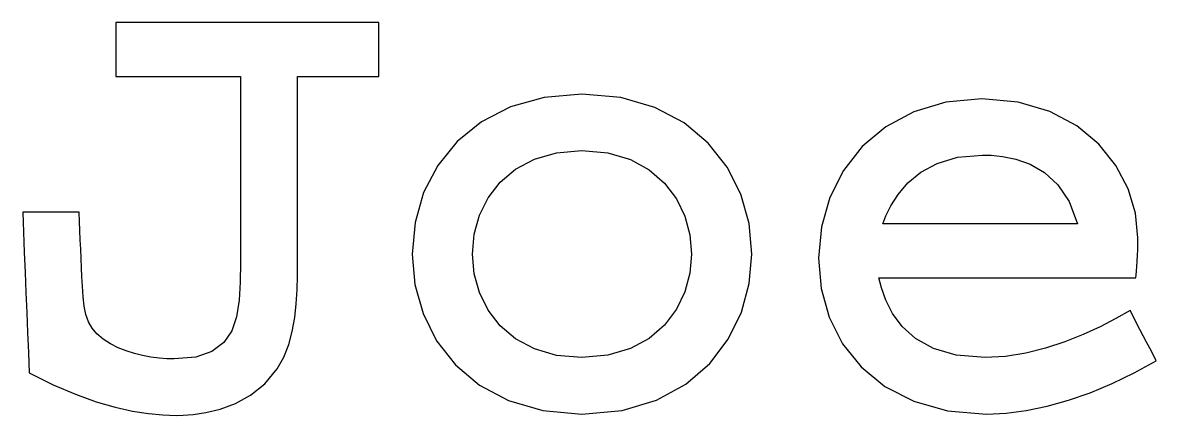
# Model space of a CAD drawing. Extents: x 0.2 to 70.5, y 1.9 to 26.2.
import ezdxf

# ---------------------------------------------------------------- set-up
doc = ezdxf.new("R2010")
doc.units = 0
doc.layers.add('Layer_1', color=7, linetype='CONTINUOUS')

msp = doc.modelspace()

# ---------------------------------------------------------------- linework, layer by layer
at = {"layer": 'Layer_1', "color": 7}
for points in [[(5.987627, 26.233123), (5.987627, 25.816563), (5.987627, 25.400003), (5.987627, 24.983443), (5.987627, 24.566883), (5.987627, 24.150323), (5.987627, 23.733763), (5.987627, 23.317203), (5.987627, 22.900643), (6.952827, 22.900643), (7.918027, 22.900643), (8.883227, 22.900643), (9.848427, 22.900643), (10.813627, 22.900643), (11.778827, 22.900643), (12.744027, 22.900643), (13.709227, 22.900643), (13.709227, 21.457923), (13.709227, 20.015203), (13.709227, 18.57248), (13.709227, 17.12976), (13.709227, 15.687037), (13.709227, 14.244317), (13.709227, 12.801597), (13.709227, 11.358877), (13.697876, 10.145406), (13.633661, 9.019537), (13.471338, 8.004186), (13.165665, 7.122157), (12.671396, 6.396338), (11.94329, 5.849617), (10.936101, 5.504826), (9.604586, 5.384797), (9.146831, 5.396651), (8.662882, 5.433735), (8.160835, 5.49842), (7.648786, 5.593105), (7.134833, 5.72019), (6.627071, 5.882016), (6.133597, 6.081011), (5.662506, 6.319545), (5.194036, 6.618221), (4.817957, 6.941225), (4.523793, 7.29753), (4.301067, 7.696225), (4.139301, 8.14637), (4.028017, 8.656966), (3.956738, 9.237131), (3.914986, 9.895865), (3.889586, 10.469905), (3.864186, 11.043945), (3.838786, 11.617985), (3.813386, 12.192025), (3.787986, 12.766065), (3.762586, 13.340105), (3.737186, 13.914145), (3.711786, 14.488185), (3.274906, 14.488185), (2.838026, 14.488185), (2.401146, 14.488185), (1.964266, 14.488185), (1.527386, 14.488185), (1.090506, 14.488185), (0.653626, 14.488185), (0.216746, 14.488185), (0.267546, 13.243585), (0.318346, 11.998985), (0.369146, 10.754385), (0.419946, 9.509785), (0.470746, 8.265185), (0.521546, 7.020585), (0.572346, 5.775985), (0.623146, 4.531385), (2.107775, 3.787786), (3.485725, 3.192805), (4.760805, 2.731146), (5.936826, 2.387625), (7.017596, 2.146946), (8.006927, 1.993925), (8.908627, 1.913266), (9.726506, 1.889842), (10.152115, 1.898873), (10.784416, 1.946427), (11.571023, 2.063493), (12.459547, 2.281058), (13.397601, 2.630083), (14.332797, 3.141469), (15.212748, 3.846263), (15.985066, 4.775338), (16.389244, 5.494949), (16.696266, 6.272668), (16.919468, 7.094189), (17.072186, 7.945258), (17.167754, 8.811568), (17.219506, 9.678808), (17.24078, 10.532728), (17.244909, 11.359018), (17.244909, 12.801738), (17.244909, 14.244458), (17.244909, 15.687178), (17.244909, 17.129901), (17.244909, 18.572621), (17.244909, 20.015344), (17.244909, 21.458064), (17.244909, 22.900784), (17.874829, 22.900784), (18.504749, 22.900784), (19.134669, 22.900784), (19.764589, 22.900784), (20.394509, 22.900784), (21.024429, 22.900784), (21.654349, 22.900784), (22.284269, 22.900784), (22.284269, 23.317344), (22.284269, 23.733904), (22.284269, 24.150464), (22.284269, 24.567024), (22.284269, 24.983584), (22.284269, 25.400144), (22.284269, 25.816704), (22.284269, 26.233264), (20.247189, 26.233264), (18.210109, 26.233264), (16.173029, 26.233264), (14.135949, 26.233264), (12.098869, 26.233264), (10.061789, 26.233264), (8.024709, 26.233264), (5.987629, 26.233264)], [(24.341032, 11.887197), (24.511609, 10.002602), (25.019848, 8.194658), (25.860509, 6.517242), (27.028354, 5.024117), (28.518144, 3.769131), (30.324639, 2.806048), (32.442602, 2.188772), (34.866792, 1.971037), (37.349323, 2.197097), (39.494669, 2.834637), (41.304735, 3.822697), (42.781429, 5.100317), (43.926653, 6.606537), (44.742312, 8.280397), (45.230308, 10.060937), (45.392552, 11.887197), (45.220309, 13.783477), (44.708022, 15.596867), (43.86236, 17.275014), (42.689989, 18.76552), (41.197581, 20.015996), (39.391799, 20.974053), (37.279315, 21.587305), (34.866792, 21.803363), (32.524279, 21.597304), (30.444654, 21.008343), (28.643159, 20.080289), (27.135034, 18.85696), (25.935518, 17.382171), (25.059853, 15.699737), (24.523277, 13.853468), (24.341032, 11.887197)], [(68.825957, 8.392157), (67.948308, 7.893047), (66.971122, 7.386317), (65.909165, 6.894827), (64.777197, 6.441437), (63.589984, 6.049007), (62.362292, 5.740397), (61.108881, 5.538467), (59.844517, 5.466077), (58.059772, 5.619126), (56.638404, 6.035037), (55.536124, 6.649068), (54.708639, 7.396477), (54.111658, 8.212466), (53.700892, 9.032237), (53.43205, 9.791076), (53.260837, 10.424157), (55.252197, 10.424157), (57.243557, 10.424157), (59.234917, 10.424157), (61.226277, 10.424157), (63.217637, 10.424157), (65.208997, 10.424157), (67.200357, 10.424157), (69.191717, 10.424157), (69.208622, 10.597357), (69.227898, 10.834367), (69.248133, 11.122827), (69.267888, 11.450317), (69.285753, 11.804478), (69.300288, 12.172947), (69.310052, 12.543307), (69.313637, 12.903197), (69.161395, 14.416868), (68.705307, 15.929607), (67.946321, 17.379473), (66.885394, 18.70456), (65.523477, 19.842957), (63.861524, 20.732753), (61.900486, 21.312031), (59.641317, 21.518883), (57.409611, 21.30957), (55.419839, 20.713068), (53.689146, 19.776519), (52.234679, 18.54708), (51.073581, 17.071896), (50.222997, 15.398126), (49.700076, 13.572882), (49.521957, 11.643357), (49.688962, 9.757577), (50.187437, 7.971787), (51.013574, 6.332697), (52.163559, 4.886957), (53.633584, 3.681247), (55.419839, 2.762247), (57.518514, 2.176608), (59.925797, 1.971037), (61.13817, 2.025817), (62.393407, 2.188207), (63.684839, 2.455387), (65.005797, 2.824477), (66.349615, 3.292627), (67.709627, 3.856987), (69.079164, 4.514678), (70.451557, 5.262877), (70.248357, 5.654037), (70.045157, 6.045197), (69.841957, 6.436357), (69.638757, 6.827517), (69.435557, 7.218677), (69.232357, 7.609837), (69.029157, 8.000997), (68.825957, 8.392157)], [(28.079912, 11.887197), (28.188181, 13.119887), (28.511712, 14.296387), (29.048606, 15.383338), (29.796954, 16.347437), (30.754851, 17.155321), (31.920394, 17.773653), (33.291676, 18.1691), (34.866792, 18.308323), (36.476912, 18.162431), (37.864624, 17.750793), (39.03231, 17.112457), (39.982349, 16.286477), (40.717126, 15.311907), (41.239017, 14.227807), (41.550404, 13.073208), (41.653672, 11.887197), (41.550404, 10.701187), (41.239017, 9.546587), (40.717126, 8.462487), (39.982349, 7.487917), (39.03231, 6.661937), (37.864624, 6.023607), (36.476912, 5.611958), (34.866792, 5.466077), (33.291676, 5.606963), (31.920394, 6.006448), (30.754851, 6.629792), (29.796954, 7.442197), (29.048606, 8.408893), (28.511712, 9.495138), (28.188181, 10.666163), (28.079912, 11.887197)], [(53.504677, 13.756637), (53.701764, 14.255042), (54.006962, 14.886316), (54.448369, 15.589021), (55.054079, 16.301717), (55.852195, 16.962995), (56.870814, 17.511398), (58.138035, 17.885492), (59.681957, 18.023843), (60.216864, 18.012187), (60.928462, 17.945749), (61.757216, 17.777392), (62.643597, 17.459971), (63.528073, 16.946335), (64.351112, 16.189336), (65.053185, 15.141812), (65.574757, 13.756637), (64.065997, 13.756637), (62.557237, 13.756637), (61.048477, 13.756637), (59.539717, 13.756637), (58.030957, 13.756637), (56.522197, 13.756637), (55.013437, 13.756637), (53.504677, 13.756637)]]:
    msp.add_lwpolyline(points, dxfattribs=at)

doc.saveas('drawing.dxf')
